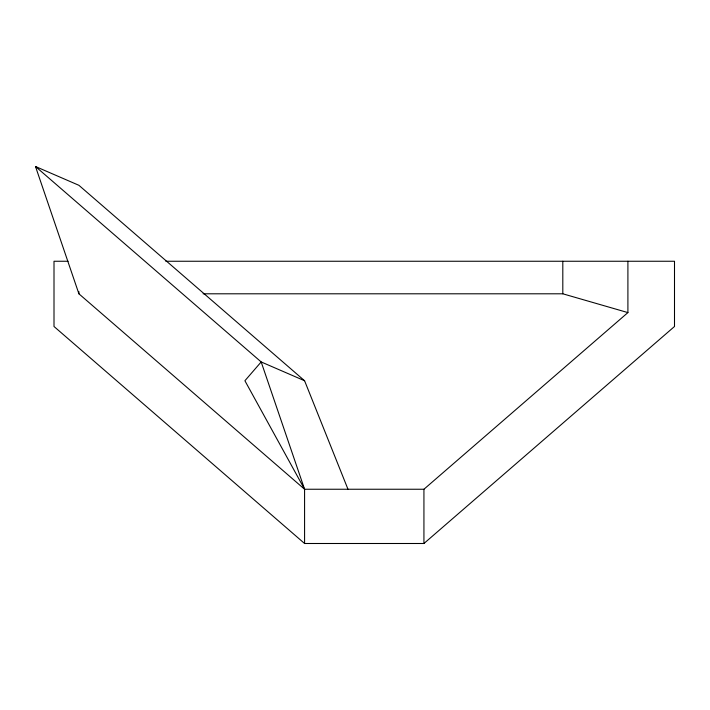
<?xml version="1.0" encoding="UTF-8"?>
<svg xmlns="http://www.w3.org/2000/svg" width="710" height="710" viewBox="0 0 710 710"><rect width="100%" height="100%" fill="white"/><g stroke="black" fill="none" stroke-linecap="round" stroke-linejoin="round"><path stroke-width="1.06" d="M347.98 489.243L304.581 380.746L78.899 185.301L35.5 166.504L78.899 293.798L304.581 489.243L423.932 489.243L627.906 312.595L627.906 261.253M68.08 261.253L54.004 261.253L54.004 326.493L304.581 543.496L423.932 543.496L674.5 326.493L674.5 261.253L165.829 261.253M203.095 293.798L562.808 293.798L627.906 312.595M304.581 380.746L261.182 361.949L35.5 166.504M304.581 489.243L244.906 380.746L261.182 361.949L304.581 489.243L304.581 543.496M562.808 261.253L562.808 293.798M423.932 489.243L423.932 543.496M78.899 291.632L78.899 293.798"/></g></svg>
